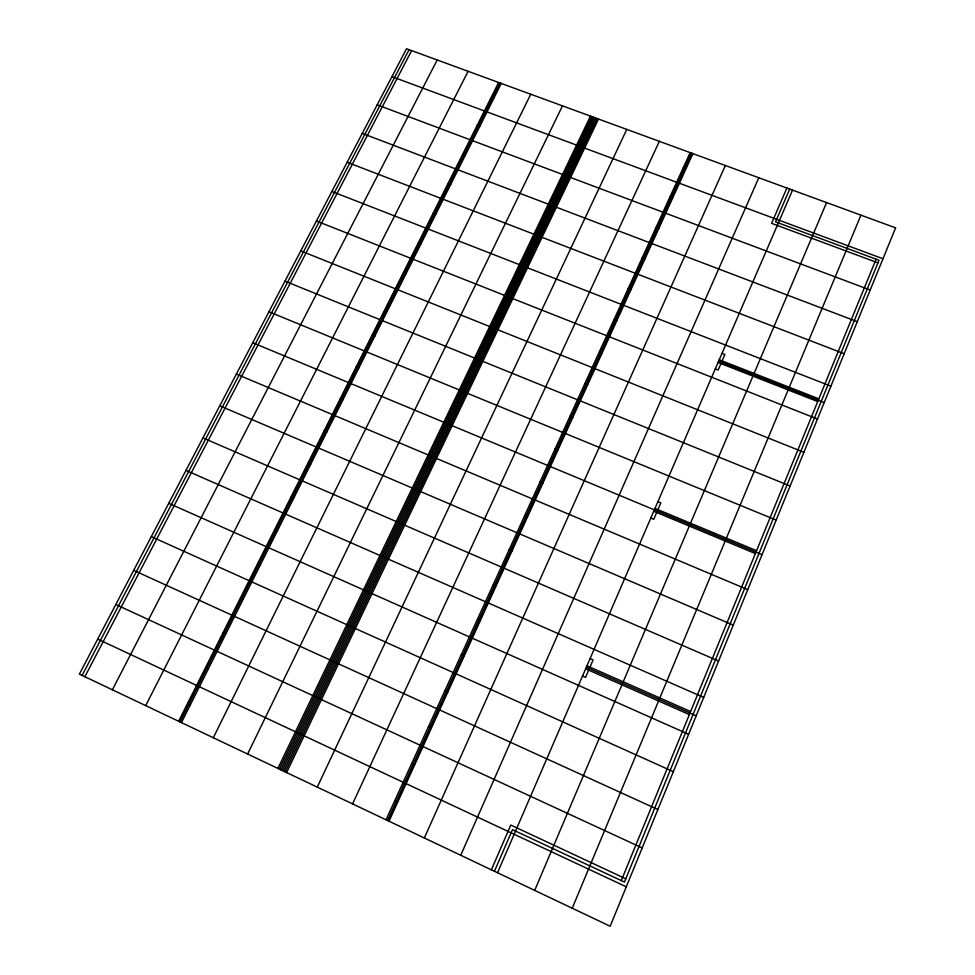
<?xml version="1.0" encoding="UTF-8"?>
<svg xmlns="http://www.w3.org/2000/svg" width="975" height="975" viewBox="0 0 975 975"><rect width="100%" height="100%" fill="white"/><g stroke="black" fill="none" stroke-linecap="round" stroke-linejoin="round"><path stroke-width="1.46" d="M621.294 880.596L876.098 259.179M572.227 908.237L860.949 215.158M534.69 890.394L826.593 202.581M497.53 872.747L792.541 190.113M588.668 670.13L585.561 677.357L582.55 676.016M589.972 667.132L593.068 659.941L590.07 658.612M656.699 512.484L653.762 519.309L650.8 518.066M657.918 509.657L660.855 502.868L657.906 501.638M720.964 363.577L718.173 370.013L715.284 368.879M722.109 360.896L724.888 354.473L722 353.34M491.376 869.822L510.778 825.045L625.792 878.816M786.898 188.041L771.603 223.324L877.951 262.86M494.447 871.284L512.472 829.652L624.451 882.07L879.011 260.264L775.527 221.849L789.713 189.077M460.736 855.27L758.794 177.755M424.332 837.976L725.351 165.506M386.039 819.792L690.142 152.612M387.526 820.499L691.507 153.112M388.282 820.852L692.201 153.368M389.025 821.206L692.884 153.611M352.584 803.9L659.344 141.326M317.253 787.118L626.767 129.407M280.812 769.811L593.141 117.085M282.262 770.494L594.482 117.573M283.713 771.188L595.822 118.072M285.163 771.871L597.163 118.56M286.613 772.566L598.504 119.048M277.912 768.434L590.472 116.11M279.362 769.117L591.813 116.598M247.626 754.041L562.477 105.861M213.318 737.746L530.753 94.234M178.644 721.268L498.652 82.485M179.339 721.61L499.298 82.717M180.046 721.939L499.956 82.96M181.46 722.609L501.26 83.436M145.702 705.632L468.11 71.297M112.381 689.8L437.202 59.975M84.862 676.735L411.633 50.615M82.119 675.431L409.086 49.676M491.546 96.659L494.154 97.634M683.402 167.371L686.156 168.382M391.95 76.647L882.984 258.753M477.202 125.275L479.834 126.262M669.825 197.169L672.592 198.193M377.191 104.861L870.2 290.026M462.711 154.221L465.343 155.22M656.09 227.309L658.868 228.369M362.261 133.404L857.269 321.677M448.037 183.507L450.682 184.519M642.184 257.827L644.963 258.887M347.161 162.264L844.167 353.73M433.192 213.135L435.849 214.171M628.107 288.697L630.91 289.782M331.878 191.478L830.907 386.173M719.221 359.763L818.829 398.848M418.178 243.116L420.847 244.164M613.86 319.958L616.675 321.055M718.648 361.091L824.216 402.553M718.063 362.432L817.708 401.578M316.424 221.02L817.477 419.031M402.98 273.451L405.661 274.511M599.442 351.585L602.27 352.706M300.788 250.916L803.875 452.29M387.599 304.139L390.293 305.224M584.842 383.602L587.681 384.747M284.968 281.153L790.116 485.977M372.048 335.205L374.741 336.314M570.07 416.02L572.922 417.19M268.954 311.768L776.173 520.102M356.289 366.649L358.995 367.77M555.116 448.841L557.968 450.023M654.968 508.426L756.576 550.68M252.744 342.737L762.048 554.653M653.75 511.266L755.381 553.581M340.348 398.47L343.066 399.604M539.967 482.077L542.843 483.271M236.352 374.083L747.74 589.656M324.212 430.682L326.942 431.84M524.635 515.726L527.512 516.945M219.753 405.807L733.249 625.109M307.881 463.296L310.611 464.466M509.096 549.79L511.997 551.033M202.958 437.909L718.563 661.026M291.342 496.299L294.084 497.506M493.374 584.305L496.275 585.573M185.957 470.413L703.694 697.418M586.962 665.803L690.617 711.531M274.597 529.73L277.351 530.948M477.445 619.259L480.358 620.539M586.316 667.302L696.187 715.796M585.658 668.801L689.362 714.602M168.736 503.319L688.618 734.297M257.644 563.574L260.41 564.805M461.309 654.652L464.234 655.968M151.308 536.64L673.347 771.664M240.472 597.846L243.25 599.101M444.953 690.519L447.903 691.848M133.673 570.363L657.869 809.53M223.092 632.543L225.883 633.835M428.403 726.85L431.352 728.203M115.806 604.512L642.184 847.909M205.481 667.704L208.284 669.008M411.621 763.657L414.594 765.034M97.707 639.1L626.279 886.811M187.639 703.304L190.454 704.632M394.619 800.95L397.605 802.364M895.611 227.858L610.167 926.25L79.389 674.127L406.538 48.75L895.611 227.858"/></g></svg>
